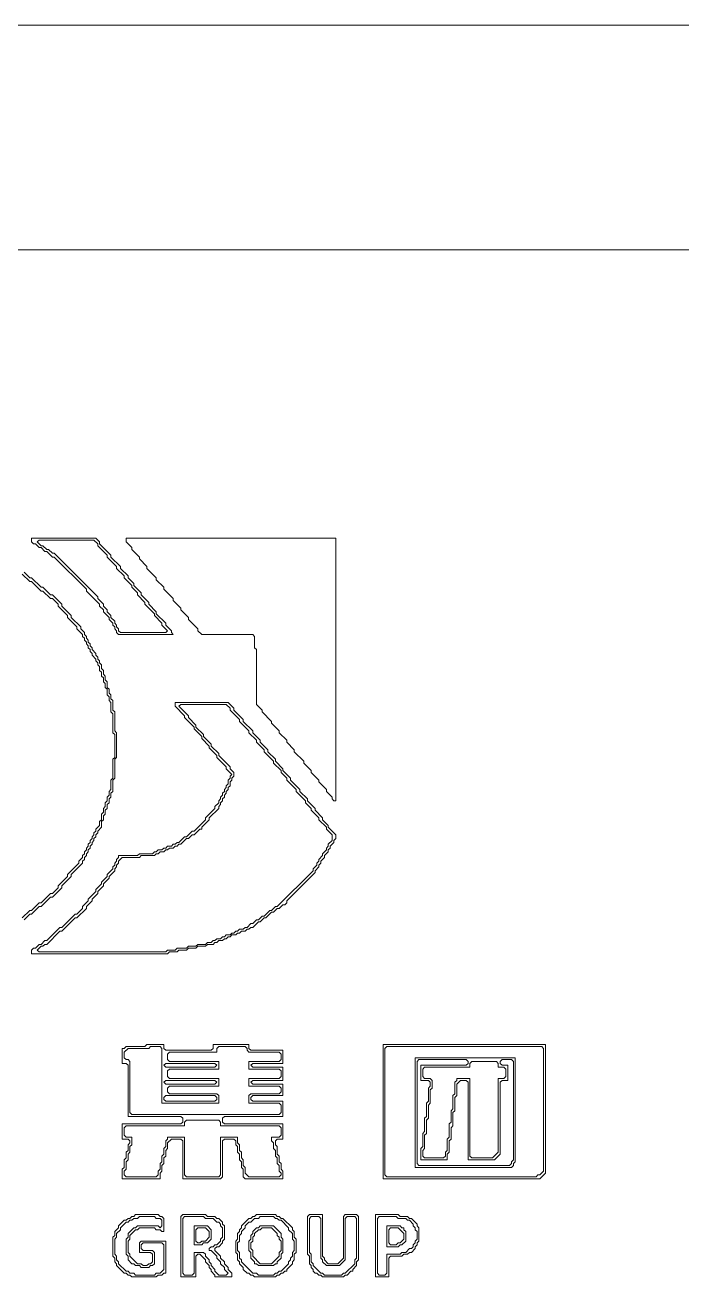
# Model space of a CAD drawing. Header units: millimetres. Extents: x 10 to 220, y 12 to 309.
# Drawn here: x 82.9 to 112.4, y 252.5 to 308.6 of the extents above; entities that cross this region are included whole.
import ezdxf

# ---------------------------------------------------------------- set-up
doc = ezdxf.new("R2010")
doc.units = ezdxf.units.MM
for name, color, linetype, lineweight in [('PAGE_001_TRACE_CURVE', 6, 'CONTINUOUS', 0), ('PAGE_001_TRACE_STRAIGHT', 5, 'CONTINUOUS', 0), ('PAGE_001_TRACE_TEXT_SYMBOL', 6, 'CONTINUOUS', 0)]:
    doc.layers.add(name, color=color, linetype=linetype, lineweight=lineweight)

msp = doc.modelspace()

# ---------------------------------------------------------------- linework, layer by layer
at = {"layer": 'PAGE_001_TRACE_CURVE', "color": 6}
for points in [[(82.794, 283.994), (83.132, 283.655), (83.217, 283.655), (83.64, 283.232), (83.725, 283.232), (84.064, 282.894), (84.148, 282.894), (84.402, 282.64), (84.402, 282.555), (84.826, 282.132), (84.826, 282.047), (85.249, 281.624), (85.249, 281.539), (85.503, 281.285), (85.503, 281.201), (85.587, 281.116), (85.587, 281.031), (85.672, 280.947), (85.672, 280.862), (85.757, 280.777), (85.757, 280.693), (85.841, 280.608), (85.841, 280.523), (85.926, 280.439), (85.926, 280.354), (86.095, 280.185), (86.095, 280.1), (86.18, 280.016)], [(85.841, 280.862), (85.757, 280.947), (85.757, 281.031), (85.672, 281.116), (85.672, 281.201), (85.587, 281.285), (85.587, 281.37), (85.418, 281.539), (85.418, 281.624), (84.995, 282.047), (84.995, 282.132), (84.572, 282.555), (84.572, 282.64), (84.148, 283.063), (84.064, 283.063), (83.725, 283.402), (83.64, 283.402), (83.217, 283.825), (83.132, 283.825), (82.878, 284.079)], [(84.995, 270.45), (84.995, 270.535), (85.503, 271.043), (85.503, 271.128), (85.587, 271.212), (85.587, 271.297), (85.672, 271.381), (85.672, 271.466), (85.757, 271.551), (85.757, 271.635), (85.841, 271.72), (85.841, 271.805), (85.926, 271.889), (85.926, 271.974), (86.011, 272.059), (86.011, 272.143), (86.095, 272.228), (86.095, 272.313), (86.18, 272.397), (86.18, 272.482), (86.349, 272.651), (86.349, 272.905), (86.434, 272.99), (86.434, 273.159), (86.519, 273.244), (86.519, 273.413), (86.603, 273.498), (86.603, 273.667), (86.688, 273.752), (86.688, 273.921), (86.773, 274.006), (86.773, 274.175), (86.857, 274.26), (86.857, 274.767), (86.942, 274.852), (86.942, 275.699), (87.027, 275.783), (87.027, 276.884), (86.942, 276.968), (86.942, 277.815), (86.857, 277.899), (86.857, 278.323), (86.773, 278.407), (86.773, 278.577), (86.688, 278.661), (86.688, 278.831), (86.603, 278.915), (86.603, 279.169), (86.519, 279.254), (86.519, 279.423), (86.434, 279.508), (86.434, 279.677), (86.349, 279.762), (86.349, 279.931), (86.265, 280.016), (86.265, 280.1), (86.18, 280.185), (86.18, 280.27), (86.095, 280.354), (86.095, 280.439), (85.926, 280.608), (85.926, 280.693), (85.841, 280.777), (85.841, 280.862)], [(86.18, 280.016), (86.18, 279.931), (86.265, 279.846), (86.265, 279.677), (86.349, 279.592), (86.349, 279.423), (86.434, 279.338), (86.434, 279.169), (86.519, 279.084), (86.519, 278.915), (86.603, 278.831), (86.603, 278.577), (86.688, 278.492), (86.688, 278.323), (86.773, 278.238), (86.773, 277.815), (86.857, 277.73), (86.857, 276.884), (86.942, 276.799), (86.942, 275.783), (86.857, 275.699), (86.857, 274.852), (86.773, 274.767), (86.773, 274.344), (86.688, 274.26), (86.688, 274.09), (86.603, 274.006), (86.603, 273.836), (86.519, 273.752), (86.519, 273.582), (86.434, 273.498), (86.434, 273.328), (86.349, 273.244), (86.349, 272.99), (86.265, 272.905), (86.265, 272.736), (86.095, 272.567), (86.095, 272.482), (86.011, 272.397), (86.011, 272.313), (85.926, 272.228), (85.926, 272.143), (85.841, 272.059), (85.841, 271.974), (85.757, 271.889), (85.757, 271.805), (85.672, 271.72), (85.672, 271.635), (85.587, 271.551), (85.587, 271.466), (85.503, 271.381), (85.503, 271.297), (85.334, 271.128), (85.334, 271.043), (84.826, 270.535), (84.826, 270.45), (84.402, 270.027), (84.402, 269.942), (84.148, 269.689), (84.064, 269.689), (83.64, 269.265), (83.556, 269.265), (83.217, 268.927), (83.132, 268.927)], [(82.878, 268.503), (83.132, 268.757), (83.217, 268.757), (83.556, 269.096), (83.64, 269.096), (84.064, 269.519), (84.148, 269.519), (84.572, 269.942), (84.572, 270.027), (84.995, 270.45)], [(83.132, 268.927), (82.794, 268.588)]]:
    msp.add_lwpolyline(points, dxfattribs=at)
at = {"layer": 'PAGE_001_TRACE_STRAIGHT', "color": 5}
for p, q in [((10.041, 308.589), (219.689, 308.589)), ((34.912, 298.524), (209.902, 298.524))]:
    msp.add_line(p, q, dxfattribs=at)
at = {"layer": 'PAGE_001_TRACE_TEXT_SYMBOL', "color": 6}
for points in [[(83.217, 285.602), (83.217, 285.433), (83.302, 285.348), (83.386, 285.348), (83.556, 285.179), (83.64, 285.179), (83.81, 285.01), (83.894, 285.01), (84.148, 284.756), (84.233, 284.756), (85.672, 283.317), (85.672, 283.232), (86.265, 282.64), (86.265, 282.555), (86.434, 282.386), (86.434, 282.301), (86.688, 282.047), (86.688, 281.962), (86.857, 281.793), (86.857, 281.709), (86.942, 281.624), (86.942, 281.539), (87.027, 281.455), (87.027, 281.37), (87.111, 281.285), (89.566, 281.285), (89.482, 281.37), (89.482, 281.455), (89.228, 281.709), (89.228, 281.793), (88.804, 282.216), (88.804, 282.301), (88.466, 282.64), (88.466, 282.724), (88.127, 283.063), (88.127, 283.148), (87.789, 283.486), (87.789, 283.571), (87.535, 283.825), (87.535, 283.909), (87.196, 284.248), (87.196, 284.333), (86.773, 284.756), (86.773, 284.841), (86.265, 285.348), (86.265, 285.433), (86.095, 285.602)], [(83.471, 285.433), (83.556, 285.518), (86.011, 285.518), (86.18, 285.348), (86.18, 285.264), (86.603, 284.841), (86.603, 284.756), (87.027, 284.333), (87.027, 284.248), (87.365, 283.909), (87.365, 283.825), (87.704, 283.486), (87.704, 283.402), (87.958, 283.148), (87.958, 283.063), (88.296, 282.724), (88.296, 282.64), (88.72, 282.216), (88.72, 282.132), (89.058, 281.793), (89.058, 281.709), (89.312, 281.455), (89.228, 281.37), (87.196, 281.37), (87.111, 281.455), (87.111, 281.539), (87.027, 281.624), (87.027, 281.709), (86.942, 281.793), (86.942, 281.878), (86.773, 282.047), (86.773, 282.132), (86.603, 282.301), (86.603, 282.386), (86.434, 282.555), (86.434, 282.64), (86.18, 282.894), (86.18, 282.978), (84.233, 284.925), (84.148, 284.925), (83.979, 285.094), (83.894, 285.094), (83.725, 285.264), (83.64, 285.264)], [(87.45, 285.602), (87.45, 285.433), (87.704, 285.179), (87.704, 285.094), (88.043, 284.756), (88.043, 284.671), (88.381, 284.333), (88.381, 284.248), (88.804, 283.825), (88.804, 283.74), (89.143, 283.402), (89.143, 283.317), (89.566, 282.894), (89.566, 282.809), (89.905, 282.47), (89.905, 282.386), (90.244, 282.047), (90.244, 281.962), (90.667, 281.539), (90.667, 281.455), (90.836, 281.285), (93.122, 281.285), (93.207, 281.201), (93.207, 280.693), (93.291, 280.608), (93.291, 278.153), (93.545, 277.899), (93.545, 277.815), (93.968, 277.391), (93.968, 277.307), (94.307, 276.968), (94.307, 276.884), (94.646, 276.545), (94.646, 276.46), (94.984, 276.122), (94.984, 276.037), (95.408, 275.614), (95.408, 275.529), (95.746, 275.191), (95.746, 275.106), (96.085, 274.767), (96.085, 274.683), (96.424, 274.344), (96.424, 274.26), (96.677, 274.006), (96.677, 273.921), (96.762, 273.836), (96.847, 273.836), (96.847, 285.602)], [(88.466, 262.747), (88.55, 262.832), (88.974, 262.832), (89.058, 262.747), (89.058, 260.293), (91.598, 260.293), (91.598, 260.631), (91.513, 260.716), (89.397, 260.716), (89.312, 260.8), (89.312, 260.97), (89.397, 261.054), (91.598, 261.054), (91.598, 261.393), (89.397, 261.393), (89.312, 261.478), (89.312, 261.732), (89.397, 261.816), (91.598, 261.816), (91.598, 262.155), (89.397, 262.155), (89.312, 262.24), (89.312, 262.493), (89.397, 262.578), (91.513, 262.578), (91.513, 262.747), (91.598, 262.832), (92.783, 262.832), (92.868, 262.747), (92.868, 262.663), (92.953, 262.578), (94.307, 262.578), (94.392, 262.493), (94.392, 262.24), (94.307, 262.155), (92.953, 262.155), (92.953, 261.816), (94.307, 261.816), (94.392, 261.732), (94.392, 261.478), (94.307, 261.393), (92.953, 261.393), (92.953, 261.054), (94.307, 261.054), (94.392, 260.97), (94.392, 260.8), (94.307, 260.716), (93.037, 260.716), (92.953, 260.631), (92.953, 260.293), (94.307, 260.293), (94.392, 260.208), (94.392, 259.869), (94.307, 259.785), (87.704, 259.785), (87.619, 259.869), (87.619, 262.155), (87.535, 262.24), (87.45, 262.24), (87.365, 262.324), (87.365, 262.578), (87.535, 262.747)], [(98.963, 262.917), (98.963, 256.907), (105.99, 256.907), (106.244, 257.161), (106.244, 262.917)], [(99.048, 262.747), (99.133, 262.832), (106.074, 262.832), (106.159, 262.747), (106.159, 257.245), (105.99, 257.076), (105.905, 257.076), (105.82, 256.991), (99.133, 256.991), (99.048, 257.076)], [(89.143, 261.986), (89.228, 262.07), (91.429, 262.07), (91.513, 261.986), (91.429, 261.901), (89.228, 261.901)], [(100.402, 262.324), (100.402, 257.415), (104.72, 257.415), (104.804, 257.499), (104.804, 257.584), (104.889, 257.669), (104.889, 262.324)], [(100.487, 262.155), (100.572, 262.24), (102.688, 262.24), (102.773, 262.155), (102.773, 262.07), (102.688, 261.986), (100.656, 261.986), (100.656, 261.308), (100.995, 261.308), (101.08, 261.224), (101.08, 261.054), (100.995, 260.97), (100.995, 260.377), (100.91, 260.293), (100.91, 259.7), (100.826, 259.615), (100.826, 259.023), (100.741, 258.938), (100.741, 258.346), (100.656, 258.261), (100.656, 257.753), (101.842, 257.753), (101.842, 258.007), (101.926, 258.092), (101.926, 258.6), (102.011, 258.684), (102.011, 259.192), (102.095, 259.277), (102.095, 259.869), (102.18, 259.954), (102.18, 260.547), (102.265, 260.631), (102.265, 261.139), (102.434, 261.308), (102.688, 261.308), (102.773, 261.224), (102.773, 257.753), (103.958, 257.753), (104.212, 258.007), (104.212, 261.224), (104.297, 261.308), (104.551, 261.308), (104.551, 261.986), (104.297, 261.986), (104.212, 262.07), (104.212, 262.155), (104.297, 262.24), (104.72, 262.24), (104.804, 262.155), (104.804, 257.753), (104.72, 257.669), (104.72, 257.584), (104.635, 257.499), (100.572, 257.499), (100.487, 257.584)], [(102.857, 262.07), (102.942, 262.155), (104.043, 262.155), (104.127, 262.07), (104.127, 261.901), (104.381, 261.901), (104.466, 261.816), (104.466, 261.478), (104.381, 261.393), (104.127, 261.393), (104.127, 258.092), (103.873, 257.838), (102.942, 257.838), (102.857, 257.922), (102.857, 261.393), (102.265, 261.393), (102.265, 261.308), (102.18, 261.224), (102.18, 260.716), (102.095, 260.631), (102.095, 260.039), (102.011, 259.954), (102.011, 259.446), (101.926, 259.361), (101.926, 258.769), (101.842, 258.684), (101.842, 258.176), (101.757, 258.092), (101.757, 257.922), (101.672, 257.838), (100.826, 257.838), (100.741, 257.922), (100.741, 258.176), (100.826, 258.261), (100.826, 258.854), (100.91, 258.938), (100.91, 259.531), (100.995, 259.615), (100.995, 260.208), (101.08, 260.293), (101.08, 260.885), (101.164, 260.97), (101.164, 261.308), (101.08, 261.393), (100.826, 261.393), (100.741, 261.478), (100.741, 261.816), (100.826, 261.901), (102.857, 261.901)], [(89.143, 261.224), (89.228, 261.308), (91.429, 261.308), (91.513, 261.224), (91.429, 261.139), (89.228, 261.139)], [(89.143, 260.547), (89.228, 260.631), (91.429, 260.631), (91.513, 260.547), (91.513, 260.462), (91.429, 260.377), (89.228, 260.377), (89.143, 260.462)], [(87.873, 255.298), (87.789, 255.214), (87.704, 255.214), (87.619, 255.129), (87.535, 255.129), (87.45, 255.044), (87.365, 255.044), (87.111, 254.79), (87.111, 254.706), (86.942, 254.537), (86.942, 254.367), (86.857, 254.283), (86.857, 253.436), (86.942, 253.351), (86.942, 253.182), (87.027, 253.098), (87.027, 253.013), (87.365, 252.674), (87.45, 252.674), (87.535, 252.59), (87.619, 252.59), (87.704, 252.505), (88.804, 252.505), (88.889, 252.59), (89.058, 252.59), (89.143, 252.674), (89.228, 252.674), (89.228, 254.113), (88.127, 254.113), (88.043, 254.029), (88.043, 253.605), (88.55, 253.605), (88.635, 253.521), (88.635, 253.182), (88.55, 253.098), (88.466, 253.098), (88.381, 253.013), (88.212, 253.013), (88.127, 253.098), (87.958, 253.098), (87.619, 253.436), (87.619, 253.521), (87.535, 253.605), (87.535, 254.113), (87.619, 254.198), (87.619, 254.367), (87.873, 254.621), (87.958, 254.621), (88.043, 254.706), (88.72, 254.706), (88.804, 254.621), (88.974, 254.621), (89.058, 254.537), (89.143, 254.537), (89.143, 255.129), (89.058, 255.214), (88.974, 255.214), (88.889, 255.298)], [(87.958, 255.129), (88.043, 255.214), (88.72, 255.214), (88.804, 255.129), (88.974, 255.129), (89.058, 255.044), (89.058, 254.79), (88.974, 254.706), (88.889, 254.79), (87.958, 254.79), (87.873, 254.706), (87.789, 254.706), (87.535, 254.452), (87.535, 254.283), (87.45, 254.198), (87.45, 253.521), (87.535, 253.436), (87.535, 253.267), (87.704, 253.098), (87.789, 253.098), (87.873, 253.013), (88.043, 253.013), (88.127, 252.928), (88.466, 252.928), (88.55, 253.013), (88.635, 253.013), (88.72, 253.098), (88.72, 253.605), (88.635, 253.69), (88.212, 253.69), (88.127, 253.775), (88.127, 253.944), (88.212, 254.029), (89.058, 254.029), (89.143, 253.944), (89.143, 252.844), (88.974, 252.674), (88.804, 252.674), (88.72, 252.59), (87.873, 252.59), (87.789, 252.674), (87.619, 252.674), (87.535, 252.759), (87.45, 252.759), (87.111, 253.098), (87.111, 253.182), (87.027, 253.267), (87.027, 253.436), (86.942, 253.521), (86.942, 254.198), (87.027, 254.283), (87.027, 254.452), (87.196, 254.621), (87.196, 254.706), (87.45, 254.96), (87.535, 254.96), (87.619, 255.044), (87.704, 255.044), (87.789, 255.129)], [(89.99, 255.298), (89.905, 255.214), (89.905, 252.505), (90.582, 252.505), (90.582, 253.436), (90.667, 253.521), (90.752, 253.521), (91.006, 253.267), (91.006, 253.182), (91.175, 253.013), (91.175, 252.928), (91.259, 252.844), (91.259, 252.759), (91.429, 252.59), (91.429, 252.505), (92.191, 252.505), (92.191, 252.674), (92.021, 252.844), (92.021, 252.928), (91.852, 253.098), (91.852, 253.182), (91.683, 253.351), (91.683, 253.436), (91.429, 253.69), (91.429, 253.775), (91.513, 253.859), (91.598, 253.859), (91.767, 254.029), (91.767, 254.113), (91.852, 254.198), (91.852, 254.79), (91.767, 254.875), (91.767, 254.96), (91.598, 255.129), (91.513, 255.129), (91.429, 255.214), (91.09, 255.214), (91.006, 255.298)], [(89.99, 255.129), (90.074, 255.214), (90.921, 255.214), (91.006, 255.129), (91.344, 255.129), (91.513, 254.96), (91.598, 254.96), (91.683, 254.875), (91.683, 254.79), (91.767, 254.706), (91.767, 254.283), (91.683, 254.198), (91.683, 254.113), (91.513, 253.944), (91.429, 253.944), (91.344, 253.859), (91.259, 253.859), (91.175, 253.775), (91.175, 253.69), (91.259, 253.69), (91.513, 253.436), (91.513, 253.351), (91.683, 253.182), (91.683, 253.098), (91.852, 252.928), (91.852, 252.844), (92.021, 252.674), (91.937, 252.59), (91.598, 252.59), (91.429, 252.759), (91.429, 252.844), (91.259, 253.013), (91.259, 253.098), (91.175, 253.182), (91.175, 253.267), (91.006, 253.436), (91.006, 253.521), (90.921, 253.605), (90.498, 253.605), (90.498, 252.674), (90.413, 252.59), (90.074, 252.59), (89.99, 252.674)], [(93.291, 255.298), (93.207, 255.214), (93.122, 255.214), (93.037, 255.129), (92.953, 255.129), (92.614, 254.79), (92.614, 254.706), (92.529, 254.621), (92.529, 254.537), (92.445, 254.452), (92.445, 254.198), (92.36, 254.113), (92.36, 253.605), (92.445, 253.521), (92.445, 253.267), (92.529, 253.182), (92.529, 253.098), (92.699, 252.928), (92.699, 252.844), (92.868, 252.674), (92.953, 252.674), (93.037, 252.59), (93.122, 252.59), (93.207, 252.505), (94.138, 252.505), (94.222, 252.59), (94.307, 252.59), (94.392, 252.674), (94.476, 252.674), (94.561, 252.759), (94.646, 252.759), (94.646, 252.844), (94.9, 253.098), (94.9, 253.182), (94.984, 253.267), (94.984, 253.521), (95.069, 253.605), (95.069, 254.198), (94.984, 254.283), (94.984, 254.537), (94.9, 254.621), (94.9, 254.706), (94.476, 255.129), (94.392, 255.129), (94.307, 255.214), (94.222, 255.214), (94.138, 255.298)], [(93.376, 255.129), (93.461, 255.214), (94.053, 255.214), (94.138, 255.129), (94.222, 255.129), (94.307, 255.044), (94.392, 255.044), (94.73, 254.706), (94.73, 254.621), (94.9, 254.452), (94.9, 254.198), (94.984, 254.113), (94.984, 253.69), (94.9, 253.605), (94.9, 253.436), (94.815, 253.351), (94.815, 253.267), (94.73, 253.182), (94.73, 253.098), (94.392, 252.759), (94.307, 252.759), (94.222, 252.674), (94.138, 252.674), (94.053, 252.59), (93.376, 252.59), (93.291, 252.674), (93.122, 252.674), (92.614, 253.182), (92.614, 253.267), (92.529, 253.351), (92.529, 253.605), (92.445, 253.69), (92.445, 254.029), (92.529, 254.113), (92.529, 254.367), (92.614, 254.452), (92.614, 254.537), (92.783, 254.706), (92.783, 254.79), (92.953, 254.96), (93.037, 254.96), (93.207, 255.129)], [(95.662, 255.298), (95.577, 255.214), (95.577, 253.521), (95.662, 253.436), (95.662, 253.098), (95.746, 253.013), (95.746, 252.928), (95.831, 252.844), (95.831, 252.759), (95.916, 252.674), (96, 252.674), (96.085, 252.59), (96.17, 252.59), (96.254, 252.505), (97.185, 252.505), (97.27, 252.59), (97.355, 252.59), (97.524, 252.759), (97.609, 252.759), (97.609, 252.844), (97.778, 253.013), (97.778, 253.182), (97.863, 253.267), (97.863, 255.214), (97.778, 255.298), (97.27, 255.298), (97.185, 255.214), (97.185, 253.351), (96.931, 253.098), (96.508, 253.098), (96.339, 253.267), (96.339, 253.351), (96.254, 253.436), (96.254, 255.298)], [(95.662, 255.129), (95.746, 255.214), (96.085, 255.214), (96.17, 255.129), (96.17, 253.351), (96.254, 253.267), (96.254, 253.182), (96.424, 253.013), (97.016, 253.013), (97.27, 253.267), (97.27, 255.129), (97.355, 255.214), (97.693, 255.214), (97.778, 255.129), (97.778, 253.351), (97.693, 253.267), (97.693, 253.098), (97.27, 252.674), (97.185, 252.674), (97.101, 252.59), (96.339, 252.59), (96.254, 252.674), (96.17, 252.674), (95.831, 253.013), (95.831, 253.098), (95.746, 253.182), (95.746, 253.521), (95.662, 253.605)], [(98.625, 255.298), (98.625, 252.505), (99.217, 252.505), (99.217, 253.351), (99.302, 253.436), (99.81, 253.436), (99.894, 253.521), (100.064, 253.521), (100.148, 253.605), (100.233, 253.605), (100.402, 253.775), (100.402, 253.859), (100.487, 253.944), (100.487, 254.029), (100.572, 254.113), (100.572, 254.706), (100.487, 254.79), (100.487, 254.875), (100.233, 255.129), (100.148, 255.129), (100.064, 255.214), (99.725, 255.214), (99.64, 255.298)], [(98.709, 255.129), (98.794, 255.214), (99.556, 255.214), (99.64, 255.129), (99.979, 255.129), (100.064, 255.044), (100.148, 255.044), (100.318, 254.875), (100.318, 254.79), (100.402, 254.706), (100.402, 254.621), (100.487, 254.537), (100.487, 254.198), (100.402, 254.113), (100.402, 254.029), (100.318, 253.944), (100.318, 253.859), (100.233, 253.775), (100.148, 253.775), (99.979, 253.605), (99.81, 253.605), (99.725, 253.521), (99.133, 253.521), (99.133, 252.674), (99.048, 252.59), (98.794, 252.59), (98.709, 252.674)], [(90.498, 254.79), (90.498, 253.944), (90.836, 253.944), (90.921, 254.029), (91.09, 254.029), (91.259, 254.198), (91.259, 254.621), (91.09, 254.79)], [(90.582, 254.621), (90.667, 254.706), (91.006, 254.706), (91.175, 254.537), (91.175, 254.283), (91.006, 254.113), (90.836, 254.113), (90.752, 254.029), (90.667, 254.029), (90.582, 254.113)], [(93.461, 254.79), (93.376, 254.706), (93.291, 254.706), (93.122, 254.537), (93.122, 254.452), (93.037, 254.367), (93.037, 254.198), (92.953, 254.113), (92.953, 253.69), (93.037, 253.605), (93.037, 253.351), (93.207, 253.182), (93.207, 253.098), (93.291, 253.098), (93.376, 253.013), (94.053, 253.013), (94.138, 253.098), (94.222, 253.098), (94.222, 253.182), (94.392, 253.351), (94.392, 253.521), (94.476, 253.605), (94.476, 254.198), (94.392, 254.283), (94.392, 254.452), (94.053, 254.79)], [(93.461, 254.621), (93.545, 254.706), (93.968, 254.706), (94.222, 254.452), (94.222, 254.367), (94.307, 254.283), (94.307, 254.198), (94.392, 254.113), (94.392, 253.69), (94.307, 253.605), (94.307, 253.436), (93.968, 253.098), (93.461, 253.098), (93.122, 253.436), (93.122, 253.69), (93.037, 253.775), (93.037, 254.029), (93.122, 254.113), (93.122, 254.283), (93.207, 254.367), (93.207, 254.452), (93.376, 254.621)], [(99.133, 254.79), (99.133, 253.859), (99.64, 253.859), (99.725, 253.944), (99.81, 253.944), (99.979, 254.113), (99.979, 254.537), (99.894, 254.621), (99.894, 254.706), (99.81, 254.706), (99.725, 254.79)], [(99.217, 254.621), (99.302, 254.706), (99.64, 254.706), (99.894, 254.452), (99.894, 254.198), (99.725, 254.029), (99.64, 254.029), (99.556, 253.944), (99.302, 253.944), (99.217, 254.029)]]:
    msp.add_lwpolyline(points, close=True, dxfattribs=at)
for points in [[(89.651, 278.238), (89.651, 278.069), (90.074, 277.645), (90.074, 277.561), (90.498, 277.138), (90.498, 277.053), (90.836, 276.714), (90.836, 276.63), (91.175, 276.291), (91.175, 276.206), (91.513, 275.868), (91.513, 275.783), (91.937, 275.36), (91.937, 275.275), (92.191, 275.021), (92.106, 274.937), (92.106, 274.852), (92.021, 274.767), (92.021, 274.598), (91.937, 274.513), (91.937, 274.429), (91.852, 274.344), (91.852, 274.26), (91.767, 274.175), (91.767, 274.09), (91.683, 274.006), (91.683, 273.921), (91.598, 273.836), (91.598, 273.752), (91.429, 273.582), (91.429, 273.498), (91.006, 273.074), (91.006, 272.99), (90.498, 272.482), (90.413, 272.482), (90.159, 272.228), (90.074, 272.228), (89.82, 271.974), (89.736, 271.974), (89.651, 271.889), (89.566, 271.889), (89.482, 271.805), (89.312, 271.805), (89.228, 271.72), (89.143, 271.72), (89.058, 271.635), (88.889, 271.635), (88.804, 271.551), (88.72, 271.551), (88.635, 271.466), (88.043, 271.466), (87.958, 271.381), (87.111, 271.381), (87.111, 271.297), (87.027, 271.212), (87.027, 271.128), (86.942, 271.043), (86.942, 270.958), (86.857, 270.874), (86.857, 270.789), (86.603, 270.535), (86.603, 270.45), (86.349, 270.196), (86.349, 270.112)], [(96.085, 270.958), (96.17, 271.043), (96.17, 271.128), (96.339, 271.297), (96.339, 271.381), (96.508, 271.551), (96.508, 271.635), (96.593, 271.72), (96.593, 271.805), (96.762, 271.974), (96.762, 272.059), (96.847, 272.143), (96.847, 272.313), (96.508, 272.651), (96.508, 272.736), (96.254, 272.99), (96.254, 273.074), (95.916, 273.413), (95.916, 273.498), (95.577, 273.836), (95.577, 273.921), (95.238, 274.26), (95.238, 274.344), (94.815, 274.767), (94.815, 274.852), (94.476, 275.191), (94.476, 275.275), (94.138, 275.614), (94.138, 275.699), (93.799, 276.037), (93.799, 276.122), (93.461, 276.46), (93.461, 276.545), (93.122, 276.884), (93.122, 276.968), (92.699, 277.391), (92.699, 277.476), (92.275, 277.899), (92.275, 277.984), (92.021, 278.238), (89.651, 278.238)], [(89.82, 278.069), (89.905, 278.153), (91.937, 278.153), (92.106, 277.984), (92.106, 277.899), (92.529, 277.476), (92.529, 277.391), (92.953, 276.968), (92.953, 276.884), (93.291, 276.545), (93.291, 276.46), (93.63, 276.122), (93.63, 276.037), (94.053, 275.614), (94.053, 275.529), (94.392, 275.191), (94.392, 275.106), (94.646, 274.852), (94.646, 274.767), (95.069, 274.344), (95.069, 274.26), (95.492, 273.836), (95.492, 273.752), (95.746, 273.498), (95.746, 273.413), (96.085, 273.074), (96.085, 272.99), (96.424, 272.651), (96.424, 272.567), (96.677, 272.313), (96.677, 272.059), (96.508, 271.889), (96.508, 271.805), (96.424, 271.72), (96.424, 271.635), (96.254, 271.466), (96.254, 271.381), (96.085, 271.212), (96.085, 271.128), (96, 271.043), (96, 270.958), (95.831, 270.789), (95.831, 270.704), (94.222, 269.096), (94.138, 269.096), (93.968, 268.927), (93.884, 268.927), (93.63, 268.673), (93.545, 268.673), (93.376, 268.503), (93.291, 268.503), (93.122, 268.334), (93.037, 268.334), (92.868, 268.165), (92.783, 268.165), (92.699, 268.08), (92.529, 268.08), (92.445, 267.996), (92.36, 267.996), (92.275, 267.911), (92.191, 267.911), (92.106, 267.826), (91.937, 267.826), (91.852, 267.742)], [(90.752, 272.567), (90.836, 272.567), (90.836, 272.651), (91.175, 272.99), (91.175, 273.074), (91.598, 273.498), (91.598, 273.582), (91.683, 273.667), (91.683, 273.752), (91.767, 273.836), (91.767, 273.921), (91.852, 274.006), (91.852, 274.09), (91.937, 274.175), (91.937, 274.26), (92.021, 274.344), (92.021, 274.429), (92.106, 274.513), (92.106, 274.683), (92.191, 274.767), (92.191, 274.852), (92.275, 274.937), (92.275, 275.106), (92.106, 275.275), (92.106, 275.36), (91.598, 275.868), (91.598, 275.952), (91.259, 276.291), (91.259, 276.376), (90.921, 276.714), (90.921, 276.799), (90.582, 277.138), (90.582, 277.222), (90.244, 277.561), (90.244, 277.645), (89.82, 278.069)], [(91.852, 267.742), (91.767, 267.742), (91.683, 267.657), (91.513, 267.657), (91.429, 267.572), (91.344, 267.572), (91.259, 267.488), (91.09, 267.488), (91.006, 267.403), (90.667, 267.403), (90.582, 267.318), (90.244, 267.318), (90.159, 267.234), (89.736, 267.234), (89.651, 267.149), (89.312, 267.149), (89.228, 267.064), (83.556, 267.064), (83.471, 267.149), (83.64, 267.318), (83.725, 267.318), (83.81, 267.403), (83.894, 267.403), (84.487, 267.996), (84.572, 267.996), (85.164, 268.588), (85.249, 268.588), (85.672, 269.011), (85.672, 269.096), (85.926, 269.35), (85.926, 269.435), (86.18, 269.689), (86.18, 269.773), (86.434, 270.027), (86.434, 270.112), (86.688, 270.366), (86.688, 270.45), (86.942, 270.704), (86.942, 270.789), (87.027, 270.874), (87.027, 270.958), (87.111, 271.043), (87.111, 271.128), (87.281, 271.297), (88.043, 271.297), (88.127, 271.381), (88.72, 271.381), (88.804, 271.466), (88.889, 271.466), (88.974, 271.551), (89.143, 271.551), (89.228, 271.635), (89.312, 271.635), (89.397, 271.72), (89.566, 271.72), (89.651, 271.805), (89.736, 271.805), (89.82, 271.889), (89.905, 271.889), (90.159, 272.143), (90.244, 272.143), (90.413, 272.313), (90.498, 272.313), (90.752, 272.567)], [(86.349, 270.112), (86.095, 269.858), (86.095, 269.773), (85.757, 269.435), (85.757, 269.35), (85.503, 269.096), (85.503, 269.011), (85.249, 268.757), (85.164, 268.757), (84.572, 268.165), (84.487, 268.165), (83.894, 267.572), (83.81, 267.572), (83.64, 267.403), (83.556, 267.403), (83.386, 267.234), (83.302, 267.234), (83.217, 267.149), (83.217, 266.98), (89.312, 266.98), (89.397, 267.064), (89.736, 267.064), (89.82, 267.149), (90.159, 267.149), (90.244, 267.234), (90.582, 267.234), (90.667, 267.318), (91.006, 267.318), (91.09, 267.403), (91.344, 267.403), (91.429, 267.488), (91.513, 267.488), (91.598, 267.572), (91.767, 267.572), (91.852, 267.657), (91.937, 267.657), (92.021, 267.742), (92.106, 267.742), (92.191, 267.826), (92.36, 267.826), (92.445, 267.911), (92.529, 267.911), (92.614, 267.996), (92.783, 267.996), (92.868, 268.08), (92.953, 268.08), (93.037, 268.165), (93.122, 268.165), (93.376, 268.419), (93.461, 268.419), (93.63, 268.588), (93.715, 268.588), (93.968, 268.842), (94.053, 268.842), (94.222, 269.011), (94.307, 269.011), (94.476, 269.181), (94.561, 269.181), (94.646, 269.265), (94.646, 269.35), (95.916, 270.62), (95.916, 270.704), (96.085, 270.874), (96.085, 270.958)], [(88.381, 262.917), (88.296, 262.832), (87.45, 262.832), (87.365, 262.747), (87.281, 262.747), (87.281, 262.07), (87.45, 262.07), (87.535, 261.986), (87.535, 259.7), (89.905, 259.7), (89.99, 259.615), (89.99, 259.446), (89.905, 259.361), (87.281, 259.361), (87.281, 258.684), (87.535, 258.684), (87.619, 258.6), (87.619, 258.515), (87.535, 258.43), (87.535, 258.176), (87.45, 258.092), (87.45, 257.838), (87.365, 257.753), (87.365, 257.415), (87.281, 257.33), (87.281, 256.907), (88.974, 256.907), (88.974, 257.161), (89.058, 257.245), (89.058, 257.499), (89.143, 257.584), (89.143, 257.838), (89.228, 257.922), (89.228, 258.176), (89.312, 258.261), (89.312, 258.515), (89.482, 258.684), (89.905, 258.684), (89.99, 258.6), (89.99, 256.907), (91.683, 256.907), (91.767, 256.991), (91.767, 258.6), (91.852, 258.684), (92.275, 258.684), (92.36, 258.6), (92.36, 258.43), (92.445, 258.346), (92.445, 258.092), (92.529, 258.007), (92.529, 257.753), (92.614, 257.669), (92.614, 257.415), (92.699, 257.33), (92.699, 256.991), (92.783, 256.907), (94.476, 256.907), (94.476, 257.245), (94.392, 257.33), (94.392, 257.584), (94.307, 257.669), (94.307, 257.922), (94.222, 258.007), (94.222, 258.346)], [(94.222, 258.346), (94.138, 258.43), (94.138, 258.6), (94.222, 258.684), (94.476, 258.684), (94.476, 259.361), (91.852, 259.361), (91.767, 259.446), (91.767, 259.615), (91.852, 259.7), (94.476, 259.7), (94.476, 260.377), (93.122, 260.377), (93.037, 260.462), (93.037, 260.547), (93.122, 260.631), (94.476, 260.631), (94.476, 261.139), (93.122, 261.139), (93.037, 261.224), (93.122, 261.308), (94.476, 261.308), (94.476, 261.901), (93.122, 261.901), (93.037, 261.986), (93.122, 262.07), (94.476, 262.07), (94.476, 262.663), (93.037, 262.663), (92.953, 262.747), (92.953, 262.917), (91.344, 262.917), (91.344, 262.747), (91.259, 262.663), (89.228, 262.663), (89.143, 262.747), (89.143, 262.917), (88.381, 262.917)], [(90.074, 259.446), (90.159, 259.531), (91.598, 259.531), (91.683, 259.446), (91.683, 259.277), (94.307, 259.277), (94.392, 259.192), (94.392, 258.854), (94.307, 258.769), (93.968, 258.769), (93.968, 258.6), (94.053, 258.515), (94.053, 258.261), (94.138, 258.176), (94.138, 257.922), (94.222, 257.838), (94.222, 257.584), (94.307, 257.499), (94.307, 257.245), (94.392, 257.161), (94.392, 257.076), (94.307, 256.991), (92.953, 256.991), (92.783, 257.161), (92.783, 257.415), (92.699, 257.499), (92.699, 257.753), (92.614, 257.838), (92.614, 258.092), (92.529, 258.176), (92.529, 258.43), (92.445, 258.515), (92.445, 258.769), (91.683, 258.769), (91.683, 257.076), (91.598, 256.991), (90.159, 256.991), (90.074, 257.076), (90.074, 258.769), (89.312, 258.769), (89.312, 258.684), (89.228, 258.6), (89.228, 258.346), (89.143, 258.261), (89.143, 258.007), (89.058, 257.922), (89.058, 257.669), (88.974, 257.584), (88.974, 257.33), (88.889, 257.245), (88.889, 257.076), (88.804, 256.991), (87.45, 256.991), (87.365, 257.076), (87.365, 257.245), (87.45, 257.33), (87.45, 257.669), (87.535, 257.753), (87.535, 258.007), (87.619, 258.092), (87.619, 258.346), (87.704, 258.43), (87.704, 258.769), (87.45, 258.769)], [(87.45, 258.769), (87.365, 258.854), (87.365, 259.192), (87.45, 259.277), (90.074, 259.277), (90.074, 259.446)]]:
    msp.add_lwpolyline(points, dxfattribs=at)

doc.saveas('drawing.dxf')
